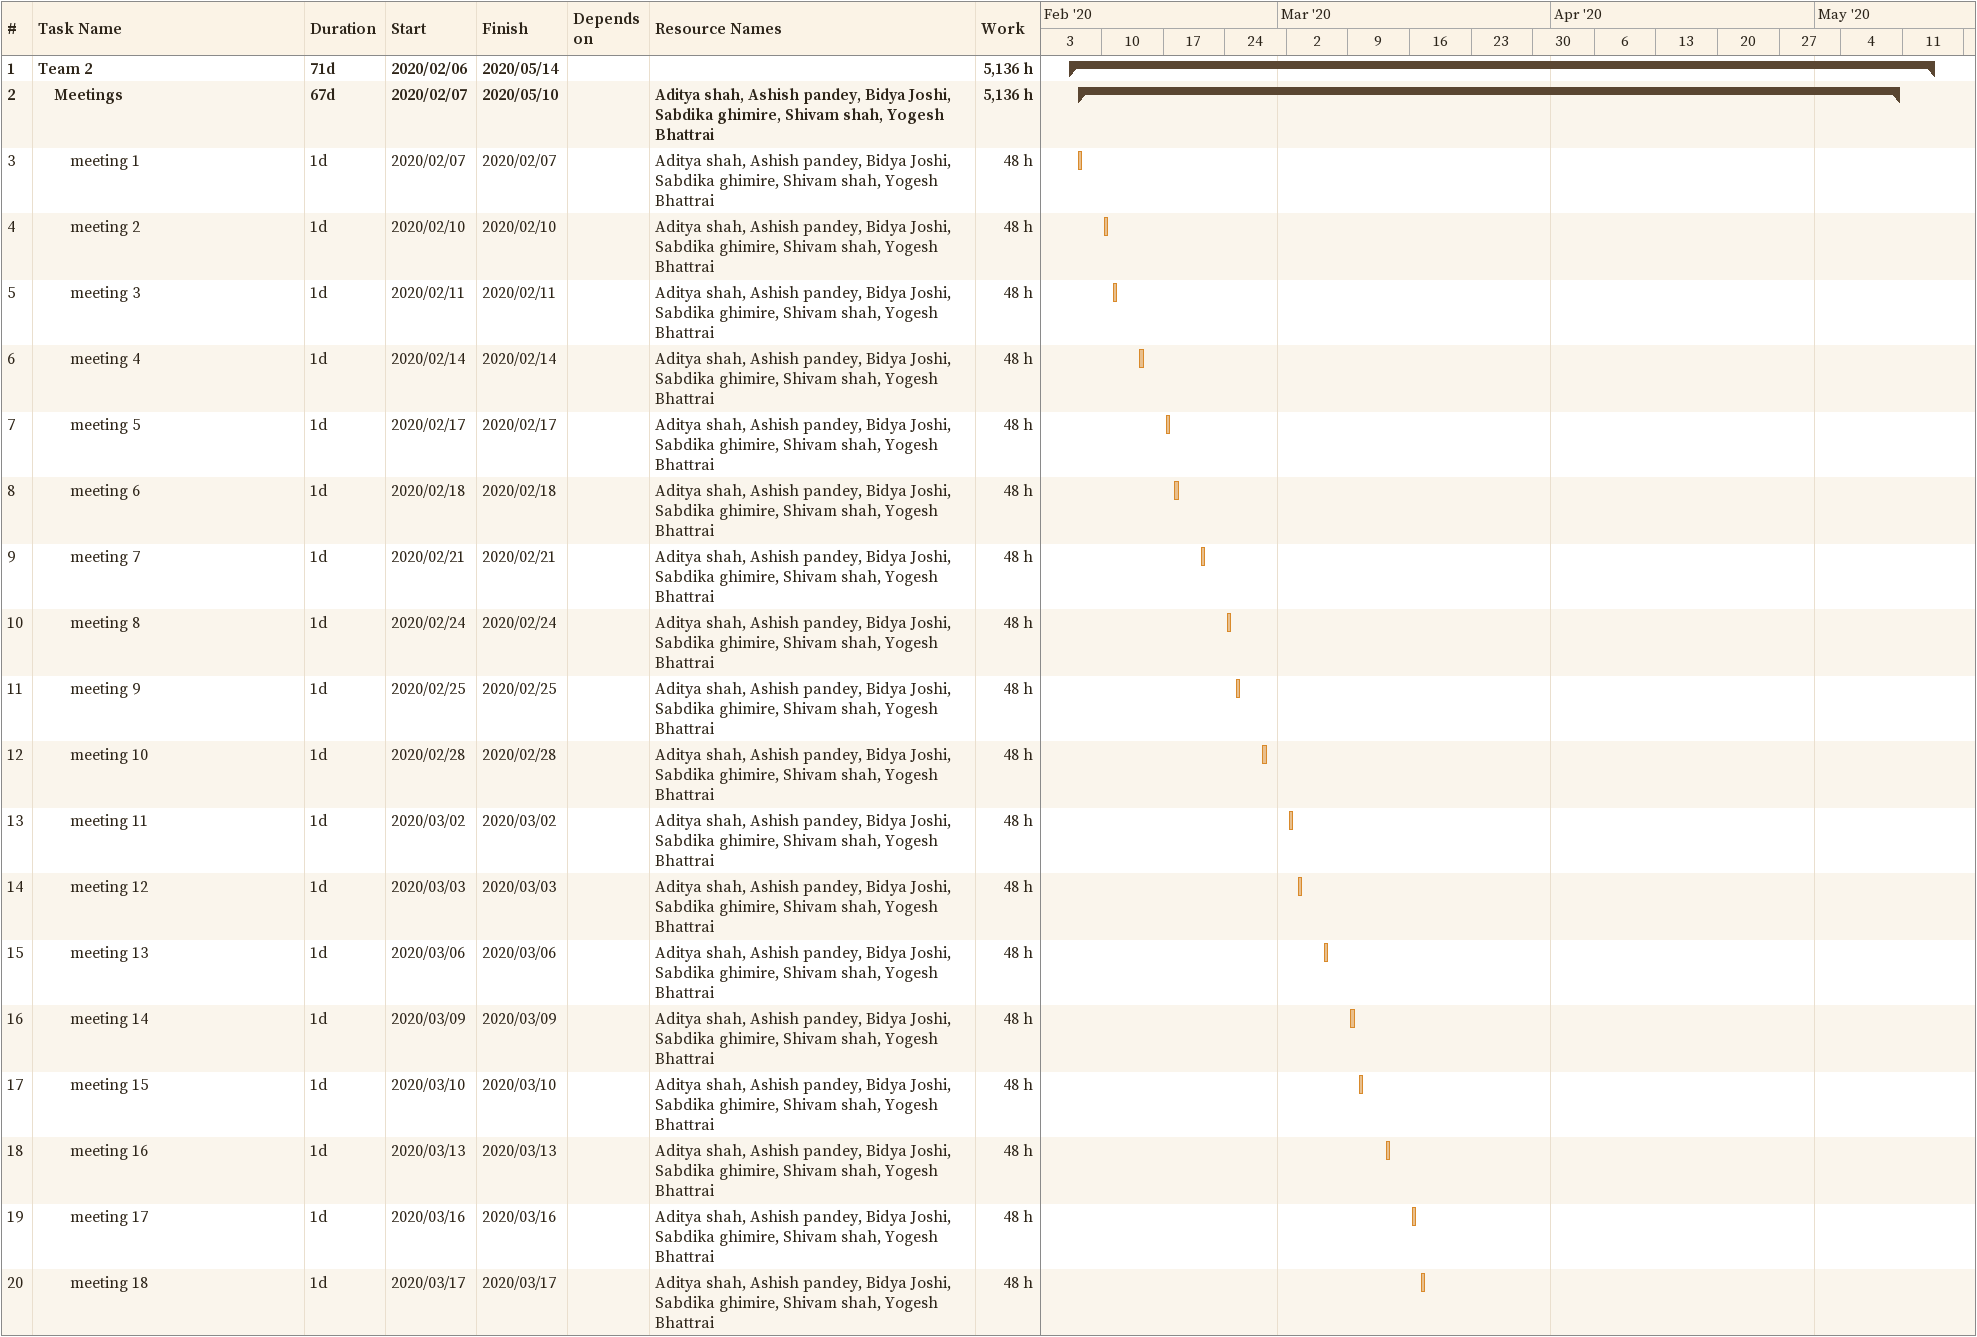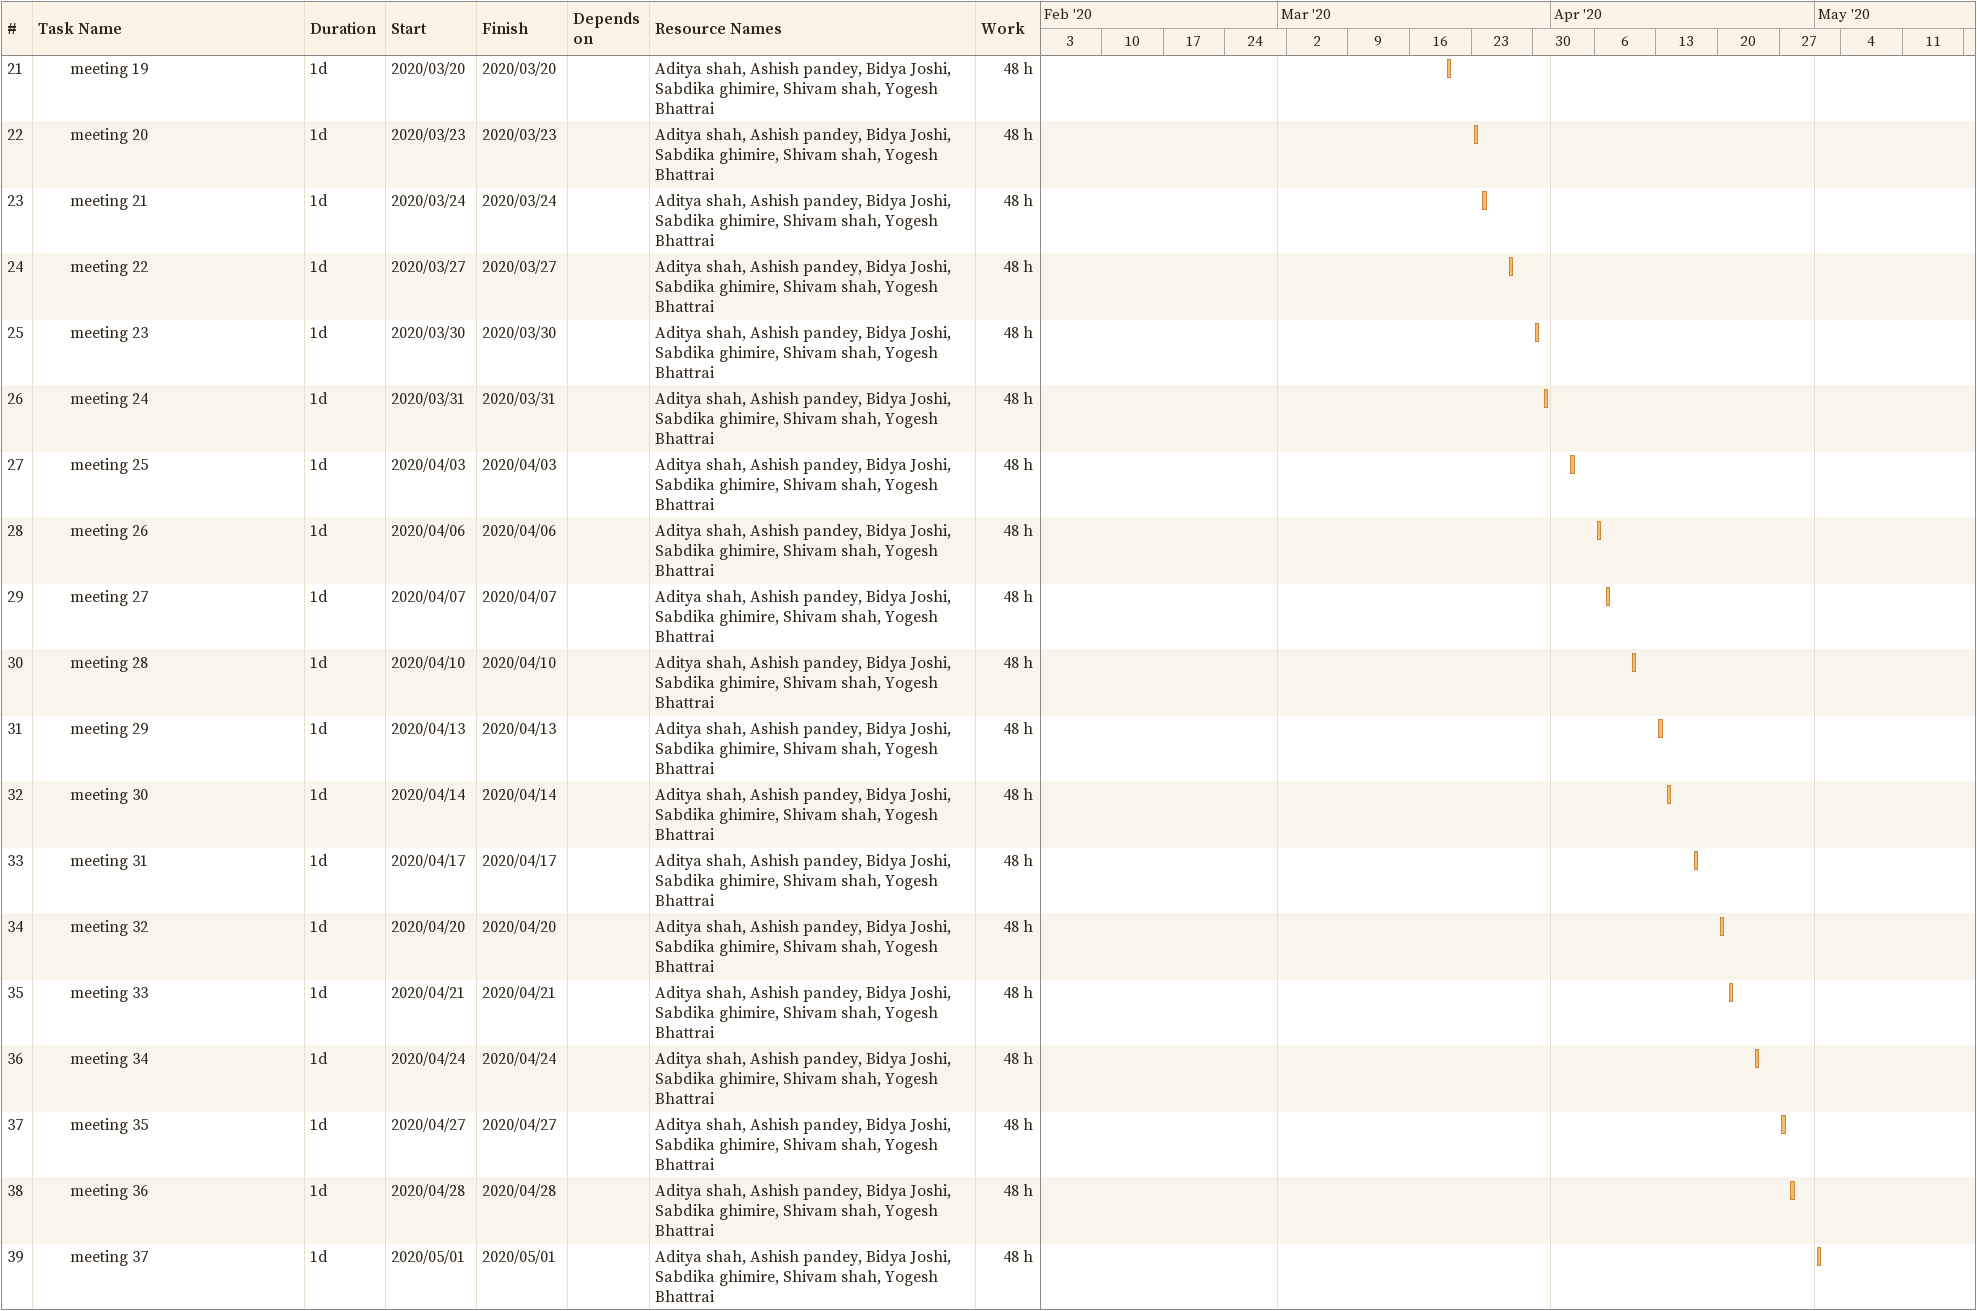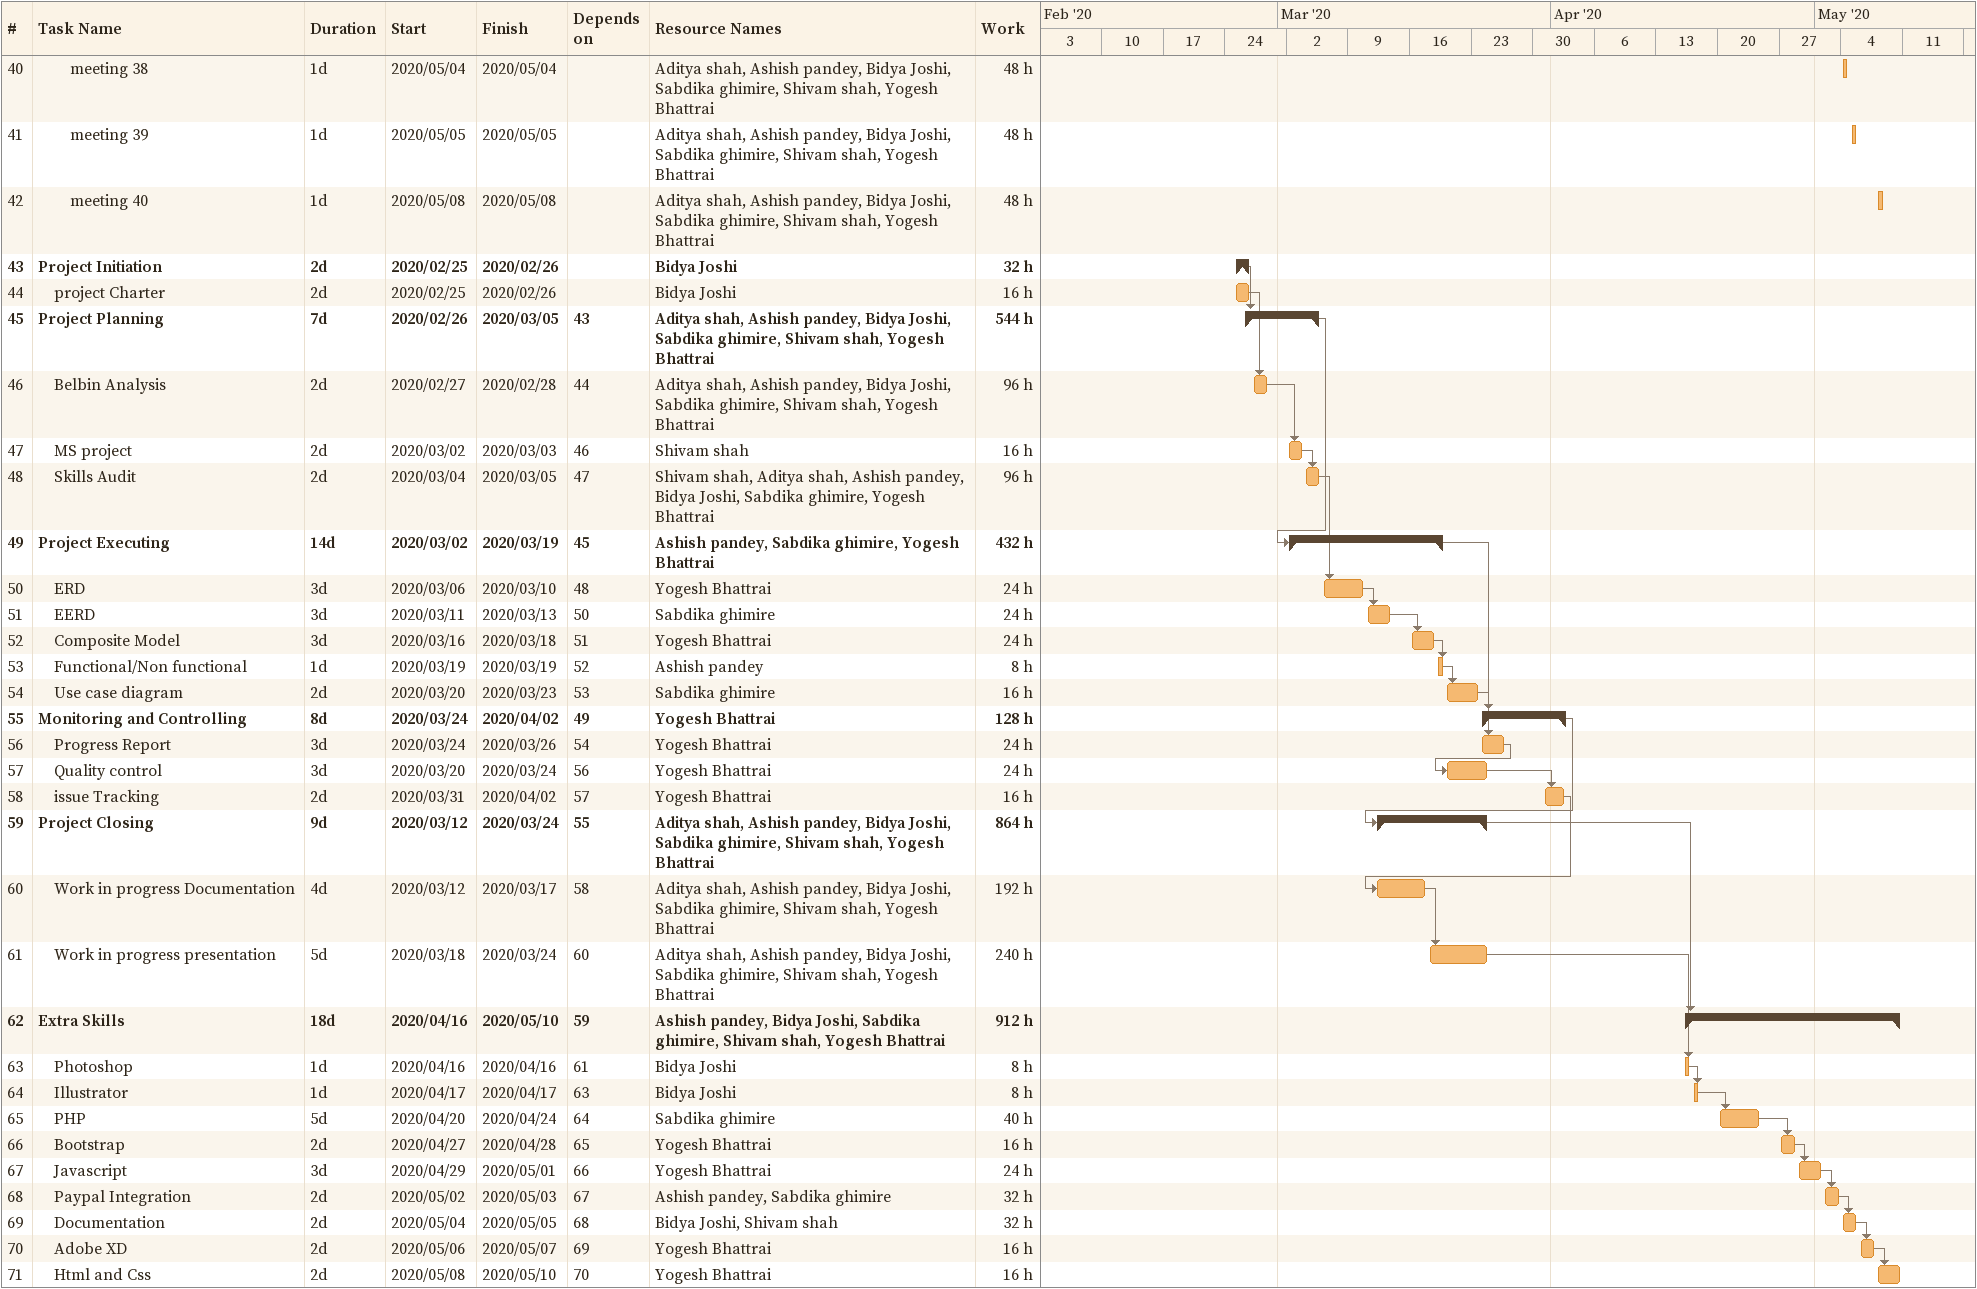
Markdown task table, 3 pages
| ID | Level | Task | Duration | Start | Finish | Predecessors | Resources | Work (h) |
|---|---|---|---|---|---|---|---|---|
| 1 | 1 | **Team 2** | 71d | 2020-02-06 | 2020-05-14 |  |  | 5136 |
| 2 | 2 | **Meetings** | 67d | 2020-02-07 | 2020-05-10 |  | Aditya shah, Ashish pandey, Bidya Joshi, Sabdika ghimire, Shivam shah, Yogesh Bhattrai | 5136 |
| 3 | 3 | meeting 1 | 1d | 2020-02-07 | 2020-02-07 |  | Aditya shah, Ashish pandey, Bidya Joshi, Sabdika ghimire, Shivam shah, Yogesh Bhattrai | 48 |
| 4 | 3 | meeting 2 | 1d | 2020-02-10 | 2020-02-10 |  | Aditya shah, Ashish pandey, Bidya Joshi, Sabdika ghimire, Shivam shah, Yogesh Bhattrai | 48 |
| 5 | 3 | meeting 3 | 1d | 2020-02-11 | 2020-02-11 |  | Aditya shah, Ashish pandey, Bidya Joshi, Sabdika ghimire, Shivam shah, Yogesh Bhattrai | 48 |
| 6 | 3 | meeting 4 | 1d | 2020-02-14 | 2020-02-14 |  | Aditya shah, Ashish pandey, Bidya Joshi, Sabdika ghimire, Shivam shah, Yogesh Bhattrai | 48 |
| 7 | 3 | meeting 5 | 1d | 2020-02-17 | 2020-02-17 |  | Aditya shah, Ashish pandey, Bidya Joshi, Sabdika ghimire, Shivam shah, Yogesh Bhattrai | 48 |
| 8 | 3 | meeting 6 | 1d | 2020-02-18 | 2020-02-18 |  | Aditya shah, Ashish pandey, Bidya Joshi, Sabdika ghimire, Shivam shah, Yogesh Bhattrai | 48 |
| 9 | 3 | meeting 7 | 1d | 2020-02-21 | 2020-02-21 |  | Aditya shah, Ashish pandey, Bidya Joshi, Sabdika ghimire, Shivam shah, Yogesh Bhattrai | 48 |
| 10 | 3 | meeting 8 | 1d | 2020-02-24 | 2020-02-24 |  | Aditya shah, Ashish pandey, Bidya Joshi, Sabdika ghimire, Shivam shah, Yogesh Bhattrai | 48 |
| 11 | 3 | meeting 9 | 1d | 2020-02-25 | 2020-02-25 |  | Aditya shah, Ashish pandey, Bidya Joshi, Sabdika ghimire, Shivam shah, Yogesh Bhattrai | 48 |
| 12 | 3 | meeting 10 | 1d | 2020-02-28 | 2020-02-28 |  | Aditya shah, Ashish pandey, Bidya Joshi, Sabdika ghimire, Shivam shah, Yogesh Bhattrai | 48 |
| 13 | 3 | meeting 11 | 1d | 2020-03-02 | 2020-03-02 |  | Aditya shah, Ashish pandey, Bidya Joshi, Sabdika ghimire, Shivam shah, Yogesh Bhattrai | 48 |
| 14 | 3 | meeting 12 | 1d | 2020-03-03 | 2020-03-03 |  | Aditya shah, Ashish pandey, Bidya Joshi, Sabdika ghimire, Shivam shah, Yogesh Bhattrai | 48 |
| 15 | 3 | meeting 13 | 1d | 2020-03-06 | 2020-03-06 |  | Aditya shah, Ashish pandey, Bidya Joshi, Sabdika ghimire, Shivam shah, Yogesh Bhattrai | 48 |
| 16 | 3 | meeting 14 | 1d | 2020-03-09 | 2020-03-09 |  | Aditya shah, Ashish pandey, Bidya Joshi, Sabdika ghimire, Shivam shah, Yogesh Bhattrai | 48 |
| 17 | 3 | meeting 15 | 1d | 2020-03-10 | 2020-03-10 |  | Aditya shah, Ashish pandey, Bidya Joshi, Sabdika ghimire, Shivam shah, Yogesh Bhattrai | 48 |
| 18 | 3 | meeting 16 | 1d | 2020-03-13 | 2020-03-13 |  | Aditya shah, Ashish pandey, Bidya Joshi, Sabdika ghimire, Shivam shah, Yogesh Bhattrai | 48 |
| 19 | 3 | meeting 17 | 1d | 2020-03-16 | 2020-03-16 |  | Aditya shah, Ashish pandey, Bidya Joshi, Sabdika ghimire, Shivam shah, Yogesh Bhattrai | 48 |
| 20 | 3 | meeting 18 | 1d | 2020-03-17 | 2020-03-17 |  | Aditya shah, Ashish pandey, Bidya Joshi, Sabdika ghimire, Shivam shah, Yogesh Bhattrai | 48 |
| 21 | 3 | meeting 19 | 1d | 2020-03-20 | 2020-03-20 |  | Aditya shah, Ashish pandey, Bidya Joshi, Sabdika ghimire, Shivam shah, Yogesh Bhattrai | 48 |
| 22 | 3 | meeting 20 | 1d | 2020-03-23 | 2020-03-23 |  | Aditya shah, Ashish pandey, Bidya Joshi, Sabdika ghimire, Shivam shah, Yogesh Bhattrai | 48 |
| 23 | 3 | meeting 21 | 1d | 2020-03-24 | 2020-03-24 |  | Aditya shah, Ashish pandey, Bidya Joshi, Sabdika ghimire, Shivam shah, Yogesh Bhattrai | 48 |
| 24 | 3 | meeting 22 | 1d | 2020-03-27 | 2020-03-27 |  | Aditya shah, Ashish pandey, Bidya Joshi, Sabdika ghimire, Shivam shah, Yogesh Bhattrai | 48 |
| 25 | 3 | meeting 23 | 1d | 2020-03-30 | 2020-03-30 |  | Aditya shah, Ashish pandey, Bidya Joshi, Sabdika ghimire, Shivam shah, Yogesh Bhattrai | 48 |
| 26 | 3 | meeting 24 | 1d | 2020-03-31 | 2020-03-31 |  | Aditya shah, Ashish pandey, Bidya Joshi, Sabdika ghimire, Shivam shah, Yogesh Bhattrai | 48 |
| 27 | 3 | meeting 25 | 1d | 2020-04-03 | 2020-04-03 |  | Aditya shah, Ashish pandey, Bidya Joshi, Sabdika ghimire, Shivam shah, Yogesh Bhattrai | 48 |
| 28 | 3 | meeting 26 | 1d | 2020-04-06 | 2020-04-06 |  | Aditya shah, Ashish pandey, Bidya Joshi, Sabdika ghimire, Shivam shah, Yogesh Bhattrai | 48 |
| 29 | 3 | meeting 27 | 1d | 2020-04-07 | 2020-04-07 |  | Aditya shah, Ashish pandey, Bidya Joshi, Sabdika ghimire, Shivam shah, Yogesh Bhattrai | 48 |
| 30 | 3 | meeting 28 | 1d | 2020-04-10 | 2020-04-10 |  | Aditya shah, Ashish pandey, Bidya Joshi, Sabdika ghimire, Shivam shah, Yogesh Bhattrai | 48 |
| 31 | 3 | meeting 29 | 1d | 2020-04-13 | 2020-04-13 |  | Aditya shah, Ashish pandey, Bidya Joshi, Sabdika ghimire, Shivam shah, Yogesh Bhattrai | 48 |
| 32 | 3 | meeting 30 | 1d | 2020-04-14 | 2020-04-14 |  | Aditya shah, Ashish pandey, Bidya Joshi, Sabdika ghimire, Shivam shah, Yogesh Bhattrai | 48 |
| 33 | 3 | meeting 31 | 1d | 2020-04-17 | 2020-04-17 |  | Aditya shah, Ashish pandey, Bidya Joshi, Sabdika ghimire, Shivam shah, Yogesh Bhattrai | 48 |
| 34 | 3 | meeting 32 | 1d | 2020-04-20 | 2020-04-20 |  | Aditya shah, Ashish pandey, Bidya Joshi, Sabdika ghimire, Shivam shah, Yogesh Bhattrai | 48 |
| 35 | 3 | meeting 33 | 1d | 2020-04-21 | 2020-04-21 |  | Aditya shah, Ashish pandey, Bidya Joshi, Sabdika ghimire, Shivam shah, Yogesh Bhattrai | 48 |
| 36 | 3 | meeting 34 | 1d | 2020-04-24 | 2020-04-24 |  | Aditya shah, Ashish pandey, Bidya Joshi, Sabdika ghimire, Shivam shah, Yogesh Bhattrai | 48 |
| 37 | 3 | meeting 35 | 1d | 2020-04-27 | 2020-04-27 |  | Aditya shah, Ashish pandey, Bidya Joshi, Sabdika ghimire, Shivam shah, Yogesh Bhattrai | 48 |
| 38 | 3 | meeting 36 | 1d | 2020-04-28 | 2020-04-28 |  | Aditya shah, Ashish pandey, Bidya Joshi, Sabdika ghimire, Shivam shah, Yogesh Bhattrai | 48 |
| 39 | 3 | meeting 37 | 1d | 2020-05-01 | 2020-05-01 |  | Aditya shah, Ashish pandey, Bidya Joshi, Sabdika ghimire, Shivam shah, Yogesh Bhattrai | 48 |
| 40 | 3 | meeting 38 | 1d | 2020-05-04 | 2020-05-04 |  | Aditya shah, Ashish pandey, Bidya Joshi, Sabdika ghimire, Shivam shah, Yogesh Bhattrai | 48 |
| 41 | 3 | meeting 39 | 1d | 2020-05-05 | 2020-05-05 |  | Aditya shah, Ashish pandey, Bidya Joshi, Sabdika ghimire, Shivam shah, Yogesh Bhattrai | 48 |
| 42 | 3 | meeting 40 | 1d | 2020-05-08 | 2020-05-08 |  | Aditya shah, Ashish pandey, Bidya Joshi, Sabdika ghimire, Shivam shah, Yogesh Bhattrai | 48 |
| 43 | 1 | **Project Initiation** | 2d | 2020-02-25 | 2020-02-26 |  | Bidya Joshi | 32 |
| 44 | 2 | project Charter | 2d | 2020-02-25 | 2020-02-26 |  | Bidya Joshi | 16 |
| 45 | 1 | **Project Planning** | 7d | 2020-02-26 | 2020-03-05 | 43 | Aditya shah, Ashish pandey, Bidya Joshi, Sabdika ghimire, Shivam shah, Yogesh Bhattrai | 544 |
| 46 | 2 | Belbin Analysis | 2d | 2020-02-27 | 2020-02-28 | 44 | Aditya shah, Ashish pandey, Bidya Joshi, Sabdika ghimire, Shivam shah, Yogesh Bhattrai | 96 |
| 47 | 2 | MS project | 2d | 2020-03-02 | 2020-03-03 | 46 | Shivam shah | 16 |
| 48 | 2 | Skills Audit | 2d | 2020-03-04 | 2020-03-05 | 47 | Shivam shah, Aditya shah, Ashish pandey, Bidya Joshi, Sabdika ghimire, Yogesh Bhattrai | 96 |
| 49 | 1 | **Project Executing** | 14d | 2020-03-02 | 2020-03-19 | 45 | Ashish pandey, Sabdika ghimire, Yogesh Bhattrai | 432 |
| 50 | 2 | ERD | 3d | 2020-03-06 | 2020-03-10 | 48 | Yogesh Bhattrai | 24 |
| 51 | 2 | EERD | 3d | 2020-03-11 | 2020-03-13 | 50 | Sabdika ghimire | 24 |
| 52 | 2 | Composite Model | 3d | 2020-03-16 | 2020-03-18 | 51 | Yogesh Bhattrai | 24 |
| 53 | 2 | Functional/Non functional | 1d | 2020-03-19 | 2020-03-19 | 52 | Ashish pandey | 8 |
| 54 | 2 | Use case diagram | 2d | 2020-03-20 | 2020-03-23 | 53 | Sabdika ghimire | 16 |
| 55 | 1 | **Monitoring and Controlling** | 8d | 2020-03-24 | 2020-04-02 | 49 | Yogesh Bhattrai | 128 |
| 56 | 2 | Progress Report | 3d | 2020-03-24 | 2020-03-26 | 54 | Yogesh Bhattrai | 24 |
| 57 | 2 | Quality control | 3d | 2020-03-20 | 2020-03-24 | 56 | Yogesh Bhattrai | 24 |
| 58 | 2 | issue Tracking | 2d | 2020-03-31 | 2020-04-02 | 57 | Yogesh Bhattrai | 16 |
| 59 | 1 | **Project Closing** | 9d | 2020-03-12 | 2020-03-24 | 55 | Aditya shah, Ashish pandey, Bidya Joshi, Sabdika ghimire, Shivam shah, Yogesh Bhattrai | 864 |
| 60 | 2 | Work in progress Documentation | 4d | 2020-03-12 | 2020-03-17 | 58 | Aditya shah, Ashish pandey, Bidya Joshi, Sabdika ghimire, Shivam shah, Yogesh Bhattrai | 192 |
| 61 | 2 | Work in progress presentation | 5d | 2020-03-18 | 2020-03-24 | 60 | Aditya shah, Ashish pandey, Bidya Joshi, Sabdika ghimire, Shivam shah, Yogesh Bhattrai | 240 |
| 62 | 1 | **Extra Skills** | 18d | 2020-04-16 | 2020-05-10 | 59 | Ashish pandey, Bidya Joshi, Sabdika ghimire, Shivam shah, Yogesh Bhattrai | 912 |
| 63 | 2 | Photoshop | 1d | 2020-04-16 | 2020-04-16 | 61 | Bidya Joshi | 8 |
| 64 | 2 | Illustrator | 1d | 2020-04-17 | 2020-04-17 | 63 | Bidya Joshi | 8 |
| 65 | 2 | PHP | 5d | 2020-04-20 | 2020-04-24 | 64 | Sabdika ghimire | 40 |
| 66 | 2 | Bootstrap | 2d | 2020-04-27 | 2020-04-28 | 65 | Yogesh Bhattrai | 16 |
| 67 | 2 | Javascript | 3d | 2020-04-29 | 2020-05-01 | 66 | Yogesh Bhattrai | 24 |
| 68 | 2 | Paypal Integration | 2d | 2020-05-02 | 2020-05-03 | 67 | Ashish pandey, Sabdika ghimire | 32 |
| 69 | 2 | Documentation | 2d | 2020-05-04 | 2020-05-05 | 68 | Bidya Joshi, Shivam shah | 32 |
| 70 | 2 | Adobe XD | 2d | 2020-05-06 | 2020-05-07 | 69 | Yogesh Bhattrai | 16 |
| 71 | 2 | Html and Css | 2d | 2020-05-08 | 2020-05-10 | 70 | Yogesh Bhattrai | 16 |
